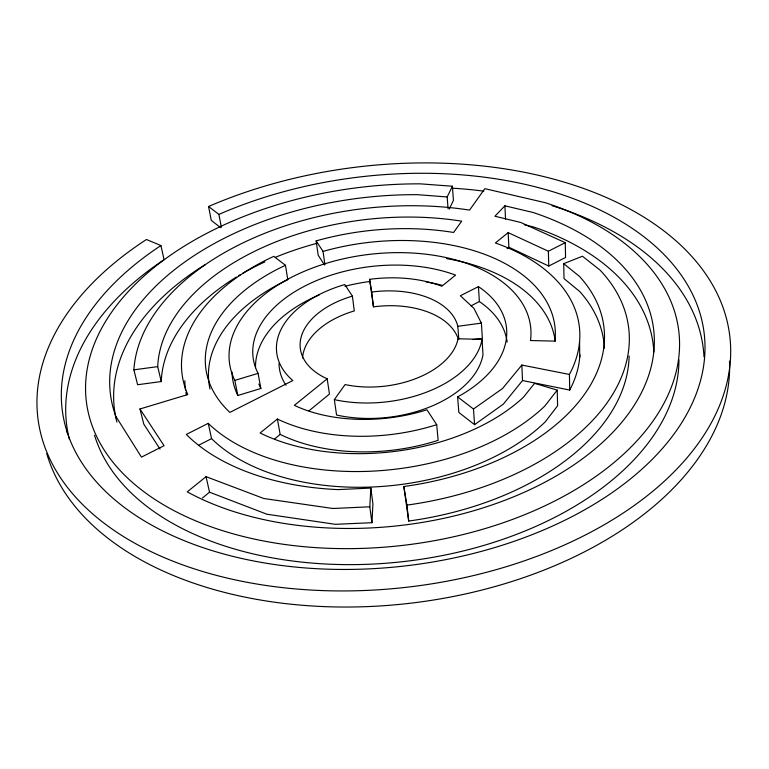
<?xml version="1.0" encoding="UTF-8"?>
<svg xmlns="http://www.w3.org/2000/svg" width="769" height="769" viewBox="0 0 769 769"><rect width="100%" height="100%" fill="white"/><g stroke="black" fill="none" stroke-linecap="round" stroke-linejoin="round"><path stroke-width="1.15" d="M565.273 242.668L548.364 251.232L508.174 232.623L508.867 247.243L548.768 266.055L565.551 257.461L565.273 242.668L520.748 222.472L494.909 216.233L504.906 205.813L533.109 212.494A273.533 164.951 -6.7 0 1 591.621 451.749A273.533 164.951 -6.7 0 1 187.242 491.852L206.054 476.665L209.543 492.189L266.853 514.211L335.332 524.323L371.946 522.689L372.927 503.887L370.831 488.065L337.956 489.603A224.423 134.835 -6.7 0 1 186.319 434.437L208.245 423.344A200.055 120.012 -6.7 0 0 544.702 406.186L557.217 390.114L534.561 383.347L523.401 397.275A175.803 105.315 -6.7 0 1 260.124 432.985L277.407 419.018A151.647 90.732 -6.7 0 0 436.705 424.671L438.138 440.32A150.436 91.28 -6.7 0 1 280.156 434.408L274.754 438.83M371.946 522.689L369.812 506.8L370.831 488.065M449.288 209.033L453.422 200.401L452.393 186.242L420.355 183.849A298.305 180.282 -6.7 0 0 94.443 431.601A298.305 180.282 -6.7 0 0 554.709 501.023A298.305 180.282 -6.7 0 0 545.25 202.689L484.855 188.665L469.561 210.11A248.906 149.811 -6.7 0 0 133.883 369.831L137.613 384.731L161.24 381.549A222.616 135.632 -6.7 0 1 236.458 277.023M448.077 208.822L447.173 196.96L452.393 186.242M334.332 399.64L345.079 384.567A79.611 47.505 -6.7 0 0 458.045 338.783L482.038 339.36L483.009 354.644A102.738 62.222 -6.7 0 1 336.572 415.02L334.332 399.64A103.565 61.847 -6.7 0 0 482.038 339.36M522.516 380.54L569.704 390.066L569.425 374.445L521.843 365.054L522.516 380.54L503.359 404.119L474.579 424.661L458.843 412.453L457.613 396.891A127.567 76.246 -6.7 0 0 478.424 286.616L460.352 295.767L473.906 308.302L481.394 323.134L482.355 338.312L473.002 339.571M521.843 365.054L502.522 388.528L473.473 409.021L474.579 424.661M202.458 497.995L209.543 492.189M309.003 410.8L329.449 394.074L327.19 378.819A79.611 47.505 -6.7 0 1 352.385 296.132L344.781 284.549A103.565 61.847 -6.7 0 0 292.816 380.549L229.854 412.405A175.803 105.315 -6.7 0 1 285.472 265.286L273.802 256.365A200.055 120.012 -6.7 0 0 187.771 394.564L139.968 408.973L143.784 424.094L160.01 449.058M507.05 248.733L508.867 247.243M327.19 378.819L294.344 405.35A127.567 76.246 -6.7 0 0 426.949 409.79L436.705 424.671M508.174 232.623L495.38 242.966A200.055 120.012 -6.7 0 1 569.425 374.445M199.152 444.991L211.562 438.638A198.45 120.723 -6.7 0 0 545.202 421.921L557.602 405.792L557.217 390.114M470.936 305.889L479.375 301.563L478.424 286.616M604.396 348.174A222.616 135.632 -6.7 0 0 579.711 291.499L564.023 278.599L563.725 263.661L582.46 256.231L600.185 270.227A248.906 149.811 -6.7 0 1 406.907 505.108L408.704 521.046A246.897 150.695 -6.7 0 0 629.109 356.028M232.007 372.023A150.436 91.28 -6.7 0 0 237.813 395.497L260.864 388.48L258.076 373.369A127.567 76.246 -6.7 0 1 306.879 285.001A127.567 76.246 -6.7 0 1 455.575 275.119L441.819 286.231A103.565 61.847 -6.7 0 0 369.601 279.339L373.465 306.85A78.976 47.803 -6.7 0 1 458.353 339.273M237.813 395.497L234.824 380.376L258.076 373.369M133.883 369.831L157.703 366.63A224.423 134.835 -6.7 0 1 461.669 221.174L453.604 232.469A200.055 120.012 -6.7 0 0 316.136 240.88L318.193 255.231L324.451 264.892M369.601 279.339L371.706 292.047A79.611 47.505 -6.7 0 1 457.815 326.296L481.394 323.134M369.812 506.8L332.862 508.492L263.796 498.504L206.054 476.665M447.173 196.96L417.432 194.672A273.533 164.951 -6.7 0 0 115.783 416.269L116.359 418.423M524.266 224.74L533.609 226.999A271.313 165.912 -6.7 0 1 653.813 351.942M208.572 206.486L218.905 214.397A323.249 195.807 -6.7 0 1 703.779 330.449A323.249 195.807 -6.7 0 1 269.611 563.773A323.249 195.807 -6.7 0 1 160.932 245.551L146.466 239.495A348.367 211.562 -6.7 0 0 258.951 584.373A348.367 211.562 -6.7 0 0 729.56 334.294A348.367 211.562 -6.7 0 0 208.572 206.486L211.264 220.386L220.616 227.643M457.613 396.891L473.473 409.021M563.725 263.661L579.528 276.456A224.423 134.835 -6.7 0 1 403.84 486.517L408.704 521.046M316.136 240.88L323.047 251.415L324.922 264.747M139.968 408.973L164.057 445.703L141.458 457.132L115.783 416.269M66.836 431.024L67.47 433.187M157.703 366.63L161.24 381.549M160.932 245.551L164.057 259.672A320.606 196.922 -6.7 0 0 69.335 439.147M208.245 423.344L211.562 438.638M218.905 214.397L221.337 227.201M277.407 419.018L280.156 434.408M403.84 486.517L406.907 505.108M285.472 265.286L287.798 279.753A174.4 105.949 -6.7 0 0 209.985 389.027M352.385 296.132L354.288 310.926A78.976 47.803 -6.7 0 0 302.563 357.969M371.706 292.047L373.465 306.85M457.815 326.296L458.785 339.129M504.906 205.813L505.55 219.117M548.364 251.232L548.768 266.055M579.557 341.715L579.749 357.172M453.095 188.222A320.606 196.922 -6.7 0 1 483.816 191.154M552.036 205.717A320.606 196.922 -6.7 0 1 704 356.845M678.94 359.767A295.873 181.311 -6.7 0 1 410.982 560.678A295.873 181.311 -6.7 0 1 94.529 435.216M116.926 422.114A271.313 165.912 -6.7 0 1 205.294 264.594M238.457 275.811A222.616 135.632 -6.7 0 1 240.476 274.61M242.514 273.428A222.616 135.632 -6.7 0 1 264.815 261.931M275.437 257.298A222.616 135.632 -6.7 0 1 317.107 243.302M579.922 354.788A198.45 120.723 -6.7 0 1 569.704 390.066M186.386 394.747A198.45 120.723 -6.7 0 1 185.935 392.411M185.56 390.066A198.45 120.723 -6.7 0 1 184.839 380.693M446.52 258.595A174.4 105.949 -6.7 0 1 555.228 341.292M260.864 388.48A126.558 76.708 -6.7 0 1 258.836 384M255.519 367.678A126.558 76.708 -6.7 0 1 319.116 295.017M344.935 286.318A126.558 76.708 -6.7 0 1 369.303 281.56M426.237 282.002A126.558 76.708 -6.7 0 1 442.473 285.405M479.375 301.563A126.558 76.708 -6.7 0 1 507.146 342.099M285.991 385.259A102.738 62.222 -6.7 0 1 279.012 363.372M729.493 361.084A345.502 212.744 -6.7 0 1 420.287 601.973A345.502 212.744 -6.7 0 1 46.765 453.604M323.047 251.415A175.803 105.315 -6.7 0 1 554.949 341.119L530.495 340.532A151.647 90.732 -6.7 0 0 365.14 254.895A151.647 90.732 -6.7 0 0 234.824 380.376"/></g></svg>
